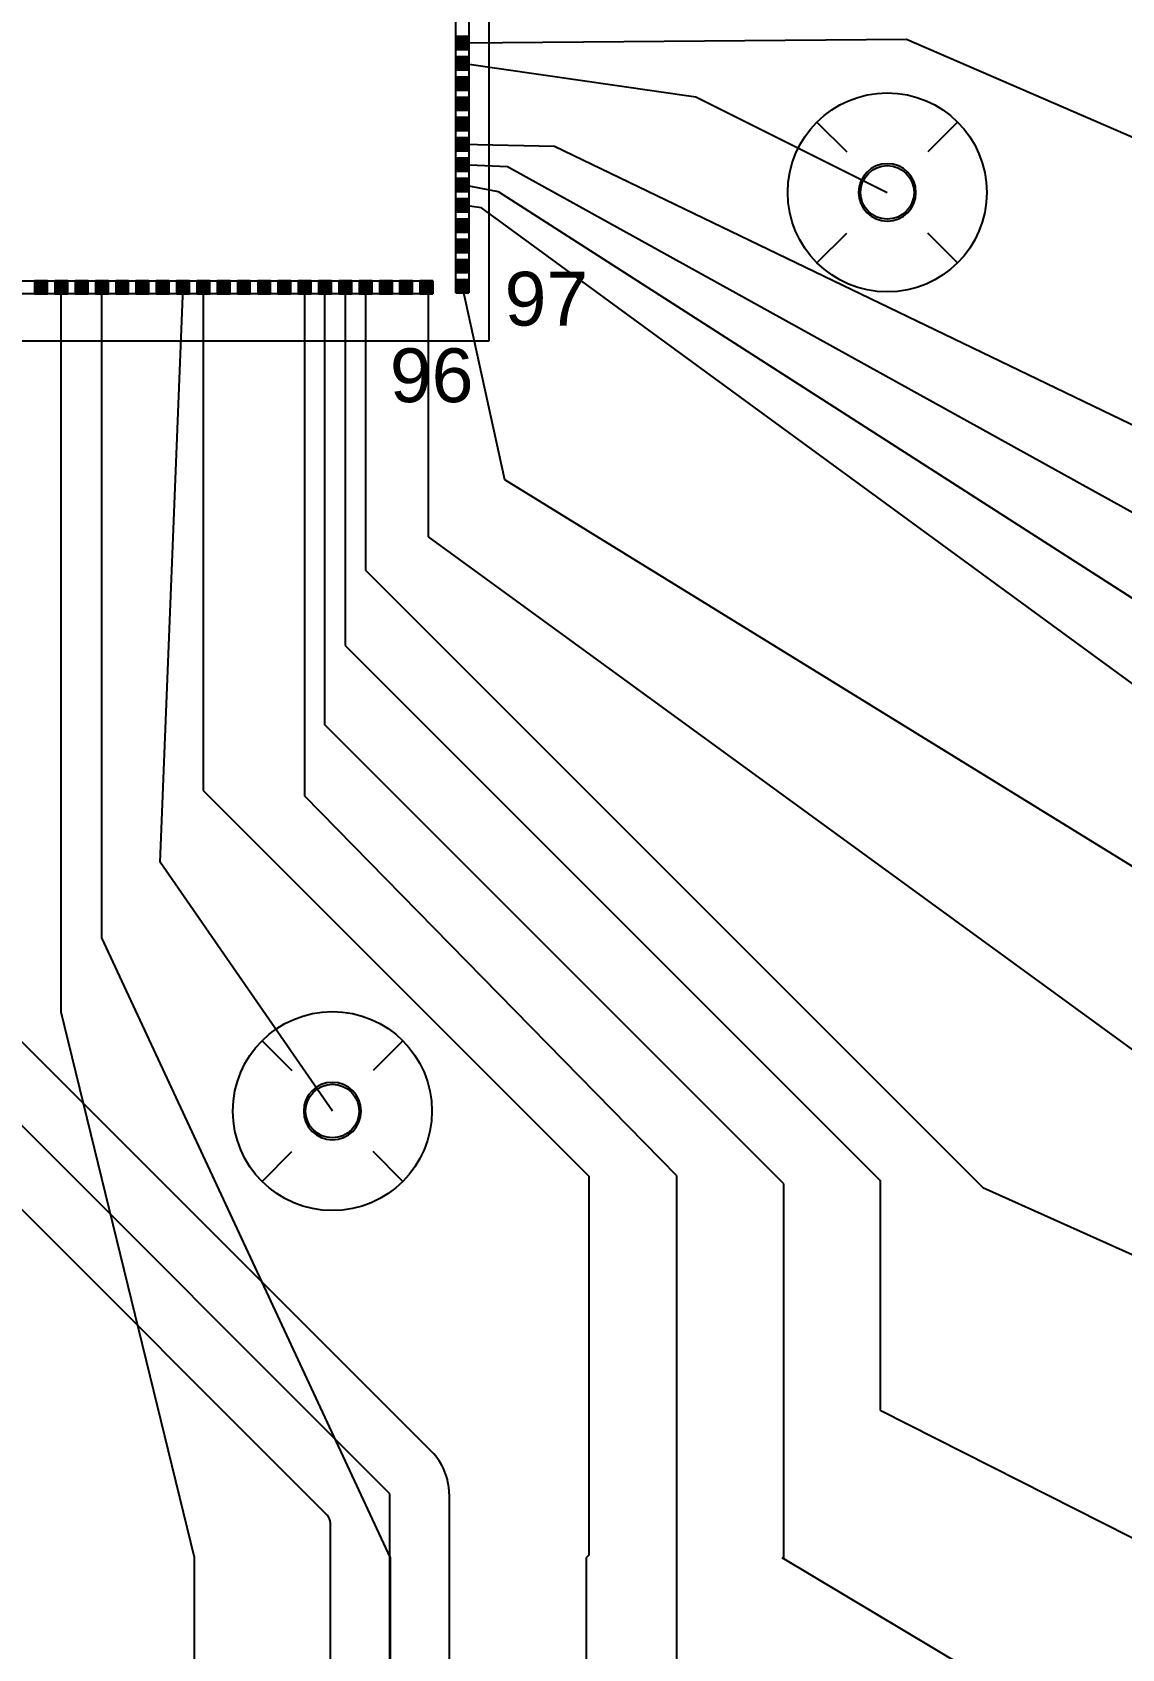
# Model space of a CAD drawing. Header units: inches. Extents: x -0.63 to 3.45, y 0 to 2.67.
# Drawn here: x 1.0216 to 1.3062, y 0.5695 to 0.9918 of the extents above; entities that cross this region are included whole.
import ezdxf

# ---------------------------------------------------------------- set-up
doc = ezdxf.new("R2010")
doc.units = ezdxf.units.IN
doc.header["$MEASUREMENT"] = 0
for name, color, linetype in [('Bottom', 7, 'Continuous'), ('DIE_PAD_Layer_20', 7, 'Continuous'), ('L2_GND', 7, 'Continuous'), ('L5_GND', 7, 'Continuous'), ('Layer_20', 7, 'Continuous'), ('LAYNR4', 7, 'Continuous'), ('LAYNR5', 7, 'Continuous'), ('LAYNR8', 7, 'Continuous'), ('PADLAYER_BOT', 7, 'Continuous'), ('PADLAYER_INNER', 7, 'Continuous'), ('PADLAYER_TOP', 7, 'Continuous'), ('TOOL_TOP', 7, 'Continuous'), ('Trace_Route_Top', 7, 'Continuous')]:
    doc.layers.add(name, color=color, linetype=linetype)

# ---------------------------------------------------------------- blocks, each defined once
blk = doc.blocks.new('SE87')
at = {"layer": 'Trace_Route_Top', "color": 7, "linetype": 'Continuous'}
blk.add_line((1.06626, 0.92518), (1.06626, 0.79374), dxfattribs=at)
blk = doc.blocks.new('SE86')
at = {"layer": 'Trace_Route_Top'}
blk.add_blockref('SE87', (0, 0), dxfattribs=at)
blk = doc.blocks.new('SE89')
at = {"layer": 'Trace_Route_Top', "color": 7, "linetype": 'Continuous'}
for p, q in [((1.06626, 0.79374), (1.167, 0.693)), ((1.167, 0.693), (1.167, 0.59397)), ((1.167, 0.59397), (1.16634, 0.59331))]:
    blk.add_line(p, q, dxfattribs=at)
blk = doc.blocks.new('SE88')
at = {"layer": 'Trace_Route_Top'}
blk.add_blockref('SE89', (0, 0), dxfattribs=at)
blk = doc.blocks.new('SE91')
at = {"layer": 'Trace_Route_Top', "color": 7, "linetype": 'Continuous'}
for p, q in [((1.16634, 0.59331), (1.16634, 0.5)), ((1.16634, 0.5), (1.165, 0.5))]:
    blk.add_line(p, q, dxfattribs=at)
blk = doc.blocks.new('SE90')
at = {"layer": 'Trace_Route_Top'}
blk.add_blockref('SE91', (0, 0), dxfattribs=at)
blk = doc.blocks.new('SE95')
at = {"layer": 'Trace_Route_Top', "color": 7, "linetype": 'Continuous'}
blk.add_line((1.13394, 0.92543), (1.145, 0.875), dxfattribs=at)
blk = doc.blocks.new('SE94')
at = {"layer": 'Trace_Route_Top'}
blk.add_blockref('SE95', (0, 0), dxfattribs=at)
blk = doc.blocks.new('SE97')
at = {"layer": 'Trace_Route_Top', "color": 7, "linetype": 'Continuous'}
blk.add_line((1.145, 0.875), (1.33858, 0.75571), dxfattribs=at)
blk = doc.blocks.new('SE96')
at = {"layer": 'Trace_Route_Top'}
blk.add_blockref('SE97', (0, 0), dxfattribs=at)
blk = doc.blocks.new('SE103')
at = {"layer": 'Trace_Route_Top', "color": 7, "linetype": 'Continuous'}
blk.add_line((1.13394, 0.98904), (1.25, 0.99), dxfattribs=at)
blk = doc.blocks.new('SE102')
at = {"layer": 'Trace_Route_Top'}
blk.add_blockref('SE103', (0, 0), dxfattribs=at)
blk = doc.blocks.new('SE105')
at = {"layer": 'Trace_Route_Top', "color": 7, "linetype": 'Continuous'}
blk.add_line((1.25, 0.99), (1.435, 0.91), dxfattribs=at)
blk = doc.blocks.new('SE104')
at = {"layer": 'Trace_Route_Top'}
blk.add_blockref('SE105', (0, 0), dxfattribs=at)
blk = doc.blocks.new('SE473')
at = {"layer": 'Trace_Route_Top', "color": 7, "linetype": 'Continuous'}
blk.add_line((1.1, 0.71), (1.055, 0.775), dxfattribs=at)
blk = doc.blocks.new('SE472')
at = {"layer": 'Trace_Route_Top'}
blk.add_blockref('SE473', (0, 0), dxfattribs=at)
blk = doc.blocks.new('SE475')
at = {"layer": 'Trace_Route_Top', "color": 7, "linetype": 'Continuous'}
blk.add_line((1.055, 0.775), (1.06096, 0.92518), dxfattribs=at)
blk = doc.blocks.new('SE474')
at = {"layer": 'Trace_Route_Top'}
blk.add_blockref('SE475', (0, 0), dxfattribs=at)
blk = doc.blocks.new('SE505')
at = {"layer": 'Trace_Route_Top', "color": 7, "linetype": 'Continuous'}
blk.add_line((1.13394, 0.98374), (1.195, 0.975), dxfattribs=at)
blk = doc.blocks.new('SE504')
at = {"layer": 'Trace_Route_Top'}
blk.add_blockref('SE505', (0, 0), dxfattribs=at)
blk = doc.blocks.new('SE507')
at = {"layer": 'Trace_Route_Top', "color": 7, "linetype": 'Continuous'}
blk.add_line((1.195, 0.975), (1.245, 0.95), dxfattribs=at)
blk = doc.blocks.new('SE506')
at = {"layer": 'Trace_Route_Top'}
blk.add_blockref('SE507', (0, 0), dxfattribs=at)
blk = doc.blocks.new('SE531')
at = {"layer": 'Trace_Route_Top', "color": 7, "linetype": 'Continuous'}
for p, q in [((1.12457, 0.92518), (1.125, 0.92518)), ((1.125, 0.92518), (1.125, 0.86))]:
    blk.add_line(p, q, dxfattribs=at)
blk = doc.blocks.new('SE530')
at = {"layer": 'Trace_Route_Top'}
blk.add_blockref('SE531', (0, 0), dxfattribs=at)
blk = doc.blocks.new('SE533')
at = {"layer": 'Trace_Route_Top', "color": 7, "linetype": 'Continuous'}
blk.add_line((1.125, 0.86), (1.33858, 0.70453), dxfattribs=at)
blk = doc.blocks.new('SE532')
at = {"layer": 'Trace_Route_Top'}
blk.add_blockref('SE533', (0, 0), dxfattribs=at)
blk = doc.blocks.new('SE557')
at = {"layer": 'Trace_Route_Top', "color": 7, "linetype": 'Continuous'}
for p, q in [((1.11516, 0.45216), (1.11516, 0.59331)), ((1.115, 0.457), (1.11516, 0.45216))]:
    blk.add_line(p, q, dxfattribs=at)
blk = doc.blocks.new('SE556')
at = {"layer": 'Trace_Route_Top'}
blk.add_blockref('SE557', (0, 0), dxfattribs=at)
blk = doc.blocks.new('SE559')
at = {"layer": 'Trace_Route_Top', "color": 7, "linetype": 'Continuous'}
blk.add_line((1.11516, 0.59331), (1.03976, 0.75524), dxfattribs=at)
blk = doc.blocks.new('SE558')
at = {"layer": 'Trace_Route_Top'}
blk.add_blockref('SE559', (0, 0), dxfattribs=at)
blk = doc.blocks.new('SE561')
at = {"layer": 'Trace_Route_Top', "color": 7, "linetype": 'Continuous'}
blk.add_line((1.03976, 0.75524), (1.03976, 0.92518), dxfattribs=at)
blk = doc.blocks.new('SE560')
at = {"layer": 'Trace_Route_Top'}
blk.add_blockref('SE561', (0, 0), dxfattribs=at)
blk = doc.blocks.new('SE563')
at = {"layer": 'Trace_Route_Top', "color": 7, "linetype": 'Continuous'}
for p, q in [((1.06398, 0.45302), (1.06398, 0.59331)), ((1.065, 0.457), (1.06398, 0.45302))]:
    blk.add_line(p, q, dxfattribs=at)
blk = doc.blocks.new('SE562')
at = {"layer": 'Trace_Route_Top'}
blk.add_blockref('SE563', (0, 0), dxfattribs=at)
blk = doc.blocks.new('SE565')
at = {"layer": 'Trace_Route_Top', "color": 7, "linetype": 'Continuous'}
for p, q in [((1.064, 0.59333), (1.02915, 0.73585)), ((1.06398, 0.59331), (1.064, 0.59333))]:
    blk.add_line(p, q, dxfattribs=at)
blk = doc.blocks.new('SE564')
at = {"layer": 'Trace_Route_Top'}
blk.add_blockref('SE565', (0, 0), dxfattribs=at)
blk = doc.blocks.new('SE567')
at = {"layer": 'Trace_Route_Top', "color": 7, "linetype": 'Continuous'}
blk.add_line((1.02915, 0.73585), (1.02915, 0.92518), dxfattribs=at)
blk = doc.blocks.new('SE566')
at = {"layer": 'Trace_Route_Top'}
blk.add_blockref('SE567', (0, 0), dxfattribs=at)
blk = doc.blocks.new('SE581')
at = {"layer": 'Trace_Route_Top', "color": 7, "linetype": 'Continuous'}
blk.add_line((1.19, 0.56408), (1.19, 0.69307), dxfattribs=at)
blk = doc.blocks.new('SE580')
at = {"layer": 'Trace_Route_Top'}
blk.add_blockref('SE581', (0, 0), dxfattribs=at)
blk = doc.blocks.new('SE583')
at = {"layer": 'Trace_Route_Top', "color": 7, "linetype": 'Continuous'}
for p, q in [((1.09276, 0.79224), (1.09276, 0.92518)), ((1.19, 0.69307), (1.09276, 0.79224))]:
    blk.add_line(p, q, dxfattribs=at)
blk = doc.blocks.new('SE582')
at = {"layer": 'Trace_Route_Top'}
blk.add_blockref('SE583', (0, 0), dxfattribs=at)
blk = doc.blocks.new('SE619')
at = {"layer": 'LAYNR4', "color": 7, "linetype": 'Continuous'}
for p, q in [((1.115, 0.61), (0.84, 0.885)), ((1.115, 0.365), (1.115, 0.61))]:
    blk.add_line(p, q, dxfattribs=at)
blk = doc.blocks.new('SE618')
at = {"layer": 'LAYNR4'}
blk.add_blockref('SE619', (0, 0), dxfattribs=at)
blk = doc.blocks.new('SE629')
at = {"layer": 'Trace_Route_Top', "color": 7, "linetype": 'Continuous'}
for p, q in [((1.158, 0.962), (1.13394, 0.96254)), ((1.33858, 0.875), (1.158, 0.962))]:
    blk.add_line(p, q, dxfattribs=at)
blk = doc.blocks.new('SE628')
at = {"layer": 'Trace_Route_Top'}
blk.add_blockref('SE629', (0, 0), dxfattribs=at)
blk = doc.blocks.new('SE635')
at = {"layer": 'Trace_Route_Top', "color": 7, "linetype": 'Continuous'}
for p, q in [((1.14579, 0.95668), (1.13394, 0.95724)), ((1.33858, 0.85), (1.14579, 0.95668))]:
    blk.add_line(p, q, dxfattribs=at)
blk = doc.blocks.new('SE634')
at = {"layer": 'Trace_Route_Top'}
blk.add_blockref('SE635', (0, 0), dxfattribs=at)
blk = doc.blocks.new('SE641')
at = {"layer": 'Trace_Route_Top', "color": 7, "linetype": 'Continuous'}
for p, q in [((1.14339, 0.95019), (1.13394, 0.95194)), ((1.33858, 0.825), (1.14339, 0.95019))]:
    blk.add_line(p, q, dxfattribs=at)
blk = doc.blocks.new('SE640')
at = {"layer": 'Trace_Route_Top'}
blk.add_blockref('SE641', (0, 0), dxfattribs=at)
blk = doc.blocks.new('SE647')
at = {"layer": 'Trace_Route_Top', "color": 7, "linetype": 'Continuous'}
for p, q in [((1.139, 0.946), (1.13394, 0.94663)), ((1.33858, 0.8), (1.139, 0.946))]:
    blk.add_line(p, q, dxfattribs=at)
blk = doc.blocks.new('SE646')
at = {"layer": 'Trace_Route_Top'}
blk.add_blockref('SE647', (0, 0), dxfattribs=at)
blk = doc.blocks.new('SE649')
at = {"layer": 'Trace_Route_Top', "color": 7, "linetype": 'Continuous'}
for p, q in [((1.10867, 0.92518), (1.10867, 0.85133)), ((1.10867, 0.85133), (1.27, 0.69))]:
    blk.add_line(p, q, dxfattribs=at)
blk = doc.blocks.new('SE648')
at = {"layer": 'Trace_Route_Top'}
blk.add_blockref('SE649', (0, 0), dxfattribs=at)
blk = doc.blocks.new('SE651')
at = {"layer": 'Trace_Route_Top', "color": 7, "linetype": 'Continuous'}
blk.add_line((1.27, 0.69), (1.75, 0.475), dxfattribs=at)
blk = doc.blocks.new('SE650')
at = {"layer": 'Trace_Route_Top'}
blk.add_blockref('SE651', (0, 0), dxfattribs=at)
blk = doc.blocks.new('SE655')
at = {"layer": 'Trace_Route_Top', "color": 7, "linetype": 'Continuous'}
for p, q in [((1.10337, 0.92518), (1.10337, 0.83163)), ((1.10337, 0.83163), (1.24311, 0.69189))]:
    blk.add_line(p, q, dxfattribs=at)
blk = doc.blocks.new('SE654')
at = {"layer": 'Trace_Route_Top'}
blk.add_blockref('SE655', (0, 0), dxfattribs=at)
blk = doc.blocks.new('SE657')
at = {"layer": 'Trace_Route_Top', "color": 7, "linetype": 'Continuous'}
blk.add_line((1.24311, 0.69189), (1.24311, 0.63189), dxfattribs=at)
blk = doc.blocks.new('SE656')
at = {"layer": 'Trace_Route_Top'}
blk.add_blockref('SE657', (0, 0), dxfattribs=at)
blk = doc.blocks.new('SE659')
at = {"layer": 'Trace_Route_Top', "color": 7, "linetype": 'Continuous'}
blk.add_line((1.24311, 0.63189), (1.75, 0.375), dxfattribs=at)
blk = doc.blocks.new('SE658')
at = {"layer": 'Trace_Route_Top'}
blk.add_blockref('SE659', (0, 0), dxfattribs=at)
blk = doc.blocks.new('SE665')
at = {"layer": 'Trace_Route_Top', "color": 7, "linetype": 'Continuous'}
blk.add_line((1.75, 0.275), (1.21752, 0.59331), dxfattribs=at)
blk = doc.blocks.new('SE664')
at = {"layer": 'Trace_Route_Top'}
blk.add_blockref('SE665', (0, 0), dxfattribs=at)
blk = doc.blocks.new('SE667')
at = {"layer": 'Trace_Route_Top', "color": 7, "linetype": 'Continuous'}
for p, q in [((1.218, 0.59331), (1.218, 0.691)), ((1.21752, 0.59331), (1.218, 0.59331))]:
    blk.add_line(p, q, dxfattribs=at)
blk = doc.blocks.new('SE666')
at = {"layer": 'Trace_Route_Top'}
blk.add_blockref('SE667', (0, 0), dxfattribs=at)
blk = doc.blocks.new('SE669')
at = {"layer": 'Trace_Route_Top', "color": 7, "linetype": 'Continuous'}
for p, q in [((1.09806, 0.81094), (1.09806, 0.92518)), ((1.218, 0.691), (1.09806, 0.81094))]:
    blk.add_line(p, q, dxfattribs=at)
blk = doc.blocks.new('SE668')
at = {"layer": 'Trace_Route_Top'}
blk.add_blockref('SE669', (0, 0), dxfattribs=at)
blk = doc.blocks.new('SE807')
at = {"layer": 'L2_GND', "color": 7, "linetype": 'Continuous'}
blk.add_line((1.11838, 0.72838), (1.11061, 0.72061), dxfattribs=at)
blk = doc.blocks.new('SE806')
at = {"layer": 'L2_GND'}
blk.add_blockref('SE807', (0, 0), dxfattribs=at)
blk = doc.blocks.new('SE809')
at = {"layer": 'L2_GND', "color": 7, "linetype": 'Continuous'}
blk.add_line((1.08162, 0.72838), (1.08939, 0.72061), dxfattribs=at)
blk = doc.blocks.new('SE808')
at = {"layer": 'L2_GND'}
blk.add_blockref('SE809', (0, 0), dxfattribs=at)
blk = doc.blocks.new('SE811')
at = {"layer": 'L2_GND', "color": 7, "linetype": 'Continuous'}
blk.add_line((1.08162, 0.69162), (1.08939, 0.69939), dxfattribs=at)
blk = doc.blocks.new('SE810')
at = {"layer": 'L2_GND'}
blk.add_blockref('SE811', (0, 0), dxfattribs=at)
blk = doc.blocks.new('SE813')
at = {"layer": 'L2_GND', "color": 7, "linetype": 'Continuous'}
blk.add_line((1.11838, 0.69162), (1.11061, 0.69939), dxfattribs=at)
blk = doc.blocks.new('SE812')
at = {"layer": 'L2_GND'}
blk.add_blockref('SE813', (0, 0), dxfattribs=at)
blk = doc.blocks.new('SE911')
at = {"layer": 'L2_GND', "color": 7, "linetype": 'Continuous'}
blk.add_line((1.26338, 0.96838), (1.25561, 0.96061), dxfattribs=at)
blk = doc.blocks.new('SE910')
at = {"layer": 'L2_GND'}
blk.add_blockref('SE911', (0, 0), dxfattribs=at)
blk = doc.blocks.new('SE913')
at = {"layer": 'L2_GND', "color": 7, "linetype": 'Continuous'}
blk.add_line((1.22662, 0.96838), (1.23439, 0.96061), dxfattribs=at)
blk = doc.blocks.new('SE912')
at = {"layer": 'L2_GND'}
blk.add_blockref('SE913', (0, 0), dxfattribs=at)
blk = doc.blocks.new('SE915')
at = {"layer": 'L2_GND', "color": 7, "linetype": 'Continuous'}
blk.add_line((1.22662, 0.93162), (1.23439, 0.93939), dxfattribs=at)
blk = doc.blocks.new('SE914')
at = {"layer": 'L2_GND'}
blk.add_blockref('SE915', (0, 0), dxfattribs=at)
blk = doc.blocks.new('SE917')
at = {"layer": 'L2_GND', "color": 7, "linetype": 'Continuous'}
blk.add_line((1.26338, 0.93162), (1.25561, 0.93939), dxfattribs=at)
blk = doc.blocks.new('SE916')
at = {"layer": 'L2_GND'}
blk.add_blockref('SE917', (0, 0), dxfattribs=at)
blk = doc.blocks.new('SE1267')
at = {"layer": 'LAYNR4', "color": 7, "linetype": 'Continuous'}
for p, q in [((0.85096, 0.89596), (1.12596, 0.62096)), ((1.09862, 0.60446), (0.83446, 0.86862)), ((1.1305, 0.61), (1.1305, 0.38733)), ((1.0995, 0.38733), (1.0995, 0.60234))]:
    blk.add_line(p, q, dxfattribs=at)
for centre, radius, start, end in [((1.1150000832, 0.6099997243), 0.0154999167723882, 0.0010192874, 45.0009382947), ((1.0964946065, 0.6023351197), 0.0030053974866775, 0.0930400992, 44.9930819009)]:
    blk.add_arc(centre, radius, start, end, dxfattribs=at)
blk = doc.blocks.new('SE1266')
at = {"layer": 'LAYNR4'}
blk.add_blockref('SE1267', (0, 0), dxfattribs=at)
blk = doc.blocks.new('SE1451')
at = {"layer": 'L5_GND', "color": 7, "linetype": 'Continuous'}
blk.add_line((1.11838, 0.72838), (1.11061, 0.72061), dxfattribs=at)
blk = doc.blocks.new('SE1450')
at = {"layer": 'L5_GND'}
blk.add_blockref('SE1451', (0, 0), dxfattribs=at)
blk = doc.blocks.new('SE1453')
at = {"layer": 'L5_GND', "color": 7, "linetype": 'Continuous'}
blk.add_line((1.08162, 0.72838), (1.08939, 0.72061), dxfattribs=at)
blk = doc.blocks.new('SE1452')
at = {"layer": 'L5_GND'}
blk.add_blockref('SE1453', (0, 0), dxfattribs=at)
blk = doc.blocks.new('SE1455')
at = {"layer": 'L5_GND', "color": 7, "linetype": 'Continuous'}
blk.add_line((1.08162, 0.69162), (1.08939, 0.69939), dxfattribs=at)
blk = doc.blocks.new('SE1454')
at = {"layer": 'L5_GND'}
blk.add_blockref('SE1455', (0, 0), dxfattribs=at)
blk = doc.blocks.new('SE1457')
at = {"layer": 'L5_GND', "color": 7, "linetype": 'Continuous'}
blk.add_line((1.11838, 0.69162), (1.11061, 0.69939), dxfattribs=at)
blk = doc.blocks.new('SE1456')
at = {"layer": 'L5_GND'}
blk.add_blockref('SE1457', (0, 0), dxfattribs=at)
blk = doc.blocks.new('SE1555')
at = {"layer": 'L5_GND', "color": 7, "linetype": 'Continuous'}
blk.add_line((1.26338, 0.96838), (1.25561, 0.96061), dxfattribs=at)
blk = doc.blocks.new('SE1554')
at = {"layer": 'L5_GND'}
blk.add_blockref('SE1555', (0, 0), dxfattribs=at)
blk = doc.blocks.new('SE1557')
at = {"layer": 'L5_GND', "color": 7, "linetype": 'Continuous'}
blk.add_line((1.22662, 0.96838), (1.23439, 0.96061), dxfattribs=at)
blk = doc.blocks.new('SE1556')
at = {"layer": 'L5_GND'}
blk.add_blockref('SE1557', (0, 0), dxfattribs=at)
blk = doc.blocks.new('SE1559')
at = {"layer": 'L5_GND', "color": 7, "linetype": 'Continuous'}
blk.add_line((1.22662, 0.93162), (1.23439, 0.93939), dxfattribs=at)
blk = doc.blocks.new('SE1558')
at = {"layer": 'L5_GND'}
blk.add_blockref('SE1559', (0, 0), dxfattribs=at)
blk = doc.blocks.new('SE1561')
at = {"layer": 'L5_GND', "color": 7, "linetype": 'Continuous'}
blk.add_line((1.26338, 0.93162), (1.25561, 0.93939), dxfattribs=at)
blk = doc.blocks.new('SE1560')
at = {"layer": 'L5_GND'}
blk.add_blockref('SE1561', (0, 0), dxfattribs=at)
blk = doc.blocks.new('SE2625')
at = {"layer": 'PADLAYER_TOP', "color": 7, "linetype": 'Continuous'}
for start, end in [(0, 180), (180, 0)]:
    blk.add_arc((1.1, 0.71), 0.0074999999999998, start, end, dxfattribs=at)
blk = doc.blocks.new('SE2624')
at = {"layer": 'PADLAYER_TOP'}
blk.add_blockref('SE2625', (0, 0), dxfattribs=at)
blk = doc.blocks.new('SE2627')
at = {"layer": 'PADLAYER_INNER', "color": 7, "linetype": 'Continuous'}
for start, end in [(0, 180), (180, 0)]:
    blk.add_arc((1.1, 0.71), 0.0074999999999998, start, end, dxfattribs=at)
blk = doc.blocks.new('SE2626')
at = {"layer": 'PADLAYER_INNER'}
blk.add_blockref('SE2627', (0, 0), dxfattribs=at)
blk = doc.blocks.new('SE2629')
at = {"layer": 'PADLAYER_BOT', "color": 7, "linetype": 'Continuous'}
for start, end in [(0, 180), (180, 0)]:
    blk.add_arc((1.1, 0.71), 0.0074999999999998, start, end, dxfattribs=at)
blk = doc.blocks.new('SE2628')
at = {"layer": 'PADLAYER_BOT'}
blk.add_blockref('SE2629', (0, 0), dxfattribs=at)
blk = doc.blocks.new('SE2673')
at = {"layer": 'PADLAYER_TOP', "color": 7, "linetype": 'Continuous'}
for start, end in [(0, 180), (180, 0)]:
    blk.add_arc((1.245, 0.95), 0.0074999999999998, start, end, dxfattribs=at)
blk = doc.blocks.new('SE2672')
at = {"layer": 'PADLAYER_TOP'}
blk.add_blockref('SE2673', (0, 0), dxfattribs=at)
blk = doc.blocks.new('SE2675')
at = {"layer": 'PADLAYER_INNER', "color": 7, "linetype": 'Continuous'}
for start, end in [(0, 180), (180, 0)]:
    blk.add_arc((1.245, 0.95), 0.0074999999999998, start, end, dxfattribs=at)
blk = doc.blocks.new('SE2674')
at = {"layer": 'PADLAYER_INNER'}
blk.add_blockref('SE2675', (0, 0), dxfattribs=at)
blk = doc.blocks.new('SE2677')
at = {"layer": 'PADLAYER_BOT', "color": 7, "linetype": 'Continuous'}
for start, end in [(0, 180), (180, 0)]:
    blk.add_arc((1.245, 0.95), 0.0074999999999998, start, end, dxfattribs=at)
blk = doc.blocks.new('SE2676')
at = {"layer": 'PADLAYER_BOT'}
blk.add_blockref('SE2677', (0, 0), dxfattribs=at)
blk = doc.blocks.new('SE3825')
at = {"layer": 'Layer_20', "color": 7, "linetype": 'Continuous'}
for p, q in [((0.85909, 1.18888), (1.14091, 1.18888)), ((0.85909, 0.91112), (0.85909, 1.18888)), ((1.14091, 1.18888), (1.14091, 0.91112)), ((1.14091, 0.91112), (0.85909, 0.91112))]:
    blk.add_line(p, q, dxfattribs=at)
blk = doc.blocks.new('SE3824')
at = {"layer": 'Layer_20'}
blk.add_blockref('SE3825', (0, 0), dxfattribs=at)
blk = doc.blocks.new('SE3833')
at = {"layer": 'LAYNR8', "color": 7, "linetype": 'Continuous'}
for p, q in [((1.13224, 0.92374), (1.13224, 1.17626)), ((1.13224, 1.17626), (1.13563, 1.17626)), ((1.13563, 1.17626), (1.13563, 0.92374)), ((1.13563, 0.92374), (1.13224, 0.92374))]:
    blk.add_line(p, q, dxfattribs=at)
blk = doc.blocks.new('SE3832')
at = {"layer": 'LAYNR8'}
blk.add_blockref('SE3833', (0, 0), dxfattribs=at)
blk = doc.blocks.new('SE3835')
at = {"layer": 'LAYNR8', "color": 7, "linetype": 'Continuous'}
for p, q in [((0.87374, 0.92349), (0.87374, 0.92688)), ((0.87374, 0.92688), (1.12626, 0.92688)), ((1.12626, 0.92688), (1.12626, 0.92349)), ((1.12626, 0.92349), (0.87374, 0.92349))]:
    blk.add_line(p, q, dxfattribs=at)
blk = doc.blocks.new('SE3834')
at = {"layer": 'LAYNR8'}
blk.add_blockref('SE3835', (0, 0), dxfattribs=at)

msp = doc.modelspace()

# ---------------------------------------------------------------- hatches: boundary and pattern name
at = {"layer": 'DIE_PAD_Layer_20', "linetype": 'Continuous'}
for points in [[(1.13224, 0.9873499999999997), (1.13563, 0.9873499999999997), (1.13563, 0.9907299999999998), (1.13224, 0.9907299999999998)], [(1.13224, 0.9820499999999999), (1.13563, 0.9820499999999999), (1.13563, 0.9854299999999999), (1.13224, 0.9854299999999999)], [(1.13224, 0.9767499999999999), (1.13563, 0.9767499999999999), (1.13563, 0.9801299999999998), (1.13224, 0.9801299999999998)], [(1.13224, 0.9714499999999998), (1.13563, 0.9714499999999998), (1.13563, 0.9748299999999999), (1.13224, 0.9748299999999999)], [(1.13224, 0.9661399999999998), (1.13563, 0.9661399999999998), (1.13563, 0.9695299999999999), (1.13224, 0.9695299999999999)], [(1.13224, 0.9608399999999999), (1.13563, 0.9608399999999999), (1.13563, 0.9642299999999998), (1.13224, 0.9642299999999998)], [(1.13224, 0.9555399999999998), (1.13563, 0.9555399999999998), (1.13563, 0.9589299999999997), (1.13224, 0.9589299999999997)], [(1.13224, 0.9502399999999999), (1.13563, 0.9502399999999999), (1.13563, 0.9536299999999999), (1.13224, 0.9536299999999999)], [(1.13224, 0.9449399999999999), (1.13563, 0.9449399999999999), (1.13563, 0.9483299999999999), (1.13224, 0.9483299999999999)], [(1.13224, 0.9396399999999998), (1.13563, 0.9396399999999998), (1.13563, 0.9430299999999999), (1.13224, 0.9430299999999999)], [(1.13224, 0.9343399999999997), (1.13563, 0.9343399999999997), (1.13563, 0.9377299999999998), (1.13224, 0.9377299999999998)], [(1.13224, 0.9290399999999999), (1.13563, 0.9290399999999999), (1.13563, 0.9324299999999998), (1.13224, 0.9324299999999998)], [(1.02216, 0.9234899999999999), (1.02555, 0.9234899999999999), (1.02555, 0.9268799999999999), (1.02216, 0.9268799999999999)], [(1.02746, 0.9234899999999999), (1.03085, 0.9234899999999999), (1.03085, 0.9268799999999999), (1.02746, 0.9268799999999999)], [(1.03276, 0.9234899999999999), (1.03615, 0.9234899999999999), (1.03615, 0.9268799999999999), (1.03276, 0.9268799999999999)], [(1.03806, 0.9234899999999999), (1.04145, 0.9234899999999999), (1.04145, 0.9268799999999999), (1.03806, 0.9268799999999999)], [(1.04336, 0.9234899999999999), (1.04675, 0.9234899999999999), (1.04675, 0.9268799999999999), (1.04336, 0.9268799999999999)], [(1.04866, 0.9234899999999999), (1.05205, 0.9234899999999999), (1.05205, 0.9268799999999999), (1.04866, 0.9268799999999999)], [(1.05397, 0.9234899999999999), (1.05735, 0.9234899999999999), (1.05735, 0.9268799999999999), (1.05397, 0.9268799999999999)], [(1.05927, 0.9234899999999999), (1.06265, 0.9234899999999999), (1.06265, 0.9268799999999999), (1.05927, 0.9268799999999999)], [(1.06457, 0.9234899999999999), (1.06795, 0.9234899999999999), (1.06795, 0.9268799999999999), (1.06457, 0.9268799999999999)], [(1.06987, 0.9234899999999999), (1.07325, 0.9234899999999999), (1.07325, 0.9268799999999999), (1.06987, 0.9268799999999999)], [(1.07517, 0.9234899999999999), (1.07855, 0.9234899999999999), (1.07855, 0.9268799999999999), (1.07517, 0.9268799999999999)], [(1.08047, 0.9234899999999999), (1.08386, 0.9234899999999999), (1.08386, 0.9268799999999999), (1.08047, 0.9268799999999999)], [(1.08577, 0.9234899999999999), (1.08916, 0.9234899999999999), (1.08916, 0.9268799999999999), (1.08577, 0.9268799999999999)], [(1.09107, 0.9234899999999999), (1.09446, 0.9234899999999999), (1.09446, 0.9268799999999999), (1.09107, 0.9268799999999999)], [(1.09637, 0.9234899999999999), (1.09976, 0.9234899999999999), (1.09976, 0.9268799999999999), (1.09637, 0.9268799999999999)], [(1.10167, 0.9234899999999999), (1.10506, 0.9234899999999999), (1.10506, 0.9268799999999999), (1.10167, 0.9268799999999999)], [(1.10697, 0.9234899999999999), (1.11036, 0.9234899999999999), (1.11036, 0.9268799999999999), (1.10697, 0.9268799999999999)], [(1.11227, 0.9234899999999999), (1.11566, 0.9234899999999999), (1.11566, 0.9268799999999999), (1.11227, 0.9268799999999999)], [(1.11757, 0.9234899999999999), (1.12096, 0.9234899999999999), (1.12096, 0.9268799999999999), (1.11757, 0.9268799999999999)], [(1.12288, 0.9234899999999999), (1.12626, 0.9234899999999999), (1.12626, 0.9268799999999999), (1.12288, 0.9268799999999999)], [(1.13224, 0.9237399999999999), (1.13563, 0.9237399999999999), (1.13563, 0.9271199999999999), (1.13224, 0.9271199999999999)]]:
    msp.add_hatch(color=7, dxfattribs=at).paths.add_polyline_path(points)
at = {"layer": 'PADLAYER_TOP', "linetype": 'Continuous'}
for points in [[(1.13224, 0.9873499999999997), (1.13563, 0.9873499999999997), (1.13563, 0.9907299999999998), (1.13224, 0.9907299999999998)], [(1.13224, 0.9820499999999999), (1.13563, 0.9820499999999999), (1.13563, 0.9854299999999999), (1.13224, 0.9854299999999999)], [(1.13224, 0.9767499999999999), (1.13563, 0.9767499999999999), (1.13563, 0.9801299999999998), (1.13224, 0.9801299999999998)], [(1.13224, 0.9714499999999998), (1.13563, 0.9714499999999998), (1.13563, 0.9748299999999999), (1.13224, 0.9748299999999999)], [(1.13224, 0.9661399999999998), (1.13563, 0.9661399999999998), (1.13563, 0.9695299999999999), (1.13224, 0.9695299999999999)], [(1.13224, 0.9608399999999999), (1.13563, 0.9608399999999999), (1.13563, 0.9642299999999998), (1.13224, 0.9642299999999998)], [(1.13224, 0.9555399999999998), (1.13563, 0.9555399999999998), (1.13563, 0.9589299999999997), (1.13224, 0.9589299999999997)], [(1.13224, 0.9502399999999999), (1.13563, 0.9502399999999999), (1.13563, 0.9536299999999999), (1.13224, 0.9536299999999999)], [(1.13224, 0.9449399999999999), (1.13563, 0.9449399999999999), (1.13563, 0.9483299999999999), (1.13224, 0.9483299999999999)], [(1.13224, 0.9396399999999998), (1.13563, 0.9396399999999998), (1.13563, 0.9430299999999999), (1.13224, 0.9430299999999999)], [(1.13224, 0.9343399999999997), (1.13563, 0.9343399999999997), (1.13563, 0.9377299999999998), (1.13224, 0.9377299999999998)], [(1.13224, 0.9290399999999999), (1.13563, 0.9290399999999999), (1.13563, 0.9324299999999998), (1.13224, 0.9324299999999998)], [(1.02216, 0.9234899999999999), (1.02555, 0.9234899999999999), (1.02555, 0.9268799999999999), (1.02216, 0.9268799999999999)], [(1.02746, 0.9234899999999999), (1.03085, 0.9234899999999999), (1.03085, 0.9268799999999999), (1.02746, 0.9268799999999999)], [(1.03276, 0.9234899999999999), (1.03615, 0.9234899999999999), (1.03615, 0.9268799999999999), (1.03276, 0.9268799999999999)], [(1.03806, 0.9234899999999999), (1.04145, 0.9234899999999999), (1.04145, 0.9268799999999999), (1.03806, 0.9268799999999999)], [(1.04336, 0.9234899999999999), (1.04675, 0.9234899999999999), (1.04675, 0.9268799999999999), (1.04336, 0.9268799999999999)], [(1.04866, 0.9234899999999999), (1.05205, 0.9234899999999999), (1.05205, 0.9268799999999999), (1.04866, 0.9268799999999999)], [(1.05397, 0.9234899999999999), (1.05735, 0.9234899999999999), (1.05735, 0.9268799999999999), (1.05397, 0.9268799999999999)], [(1.05927, 0.9234899999999999), (1.06265, 0.9234899999999999), (1.06265, 0.9268799999999999), (1.05927, 0.9268799999999999)], [(1.06457, 0.9234899999999999), (1.06795, 0.9234899999999999), (1.06795, 0.9268799999999999), (1.06457, 0.9268799999999999)], [(1.06987, 0.9234899999999999), (1.07325, 0.9234899999999999), (1.07325, 0.9268799999999999), (1.06987, 0.9268799999999999)], [(1.07517, 0.9234899999999999), (1.07855, 0.9234899999999999), (1.07855, 0.9268799999999999), (1.07517, 0.9268799999999999)], [(1.08047, 0.9234899999999999), (1.08386, 0.9234899999999999), (1.08386, 0.9268799999999999), (1.08047, 0.9268799999999999)], [(1.08577, 0.9234899999999999), (1.08916, 0.9234899999999999), (1.08916, 0.9268799999999999), (1.08577, 0.9268799999999999)], [(1.09107, 0.9234899999999999), (1.09446, 0.9234899999999999), (1.09446, 0.9268799999999999), (1.09107, 0.9268799999999999)], [(1.09637, 0.9234899999999999), (1.09976, 0.9234899999999999), (1.09976, 0.9268799999999999), (1.09637, 0.9268799999999999)], [(1.10167, 0.9234899999999999), (1.10506, 0.9234899999999999), (1.10506, 0.9268799999999999), (1.10167, 0.9268799999999999)], [(1.10697, 0.9234899999999999), (1.11036, 0.9234899999999999), (1.11036, 0.9268799999999999), (1.10697, 0.9268799999999999)], [(1.11227, 0.9234899999999999), (1.11566, 0.9234899999999999), (1.11566, 0.9268799999999999), (1.11227, 0.9268799999999999)], [(1.11757, 0.9234899999999999), (1.12096, 0.9234899999999999), (1.12096, 0.9268799999999999), (1.11757, 0.9268799999999999)], [(1.12288, 0.9234899999999999), (1.12626, 0.9234899999999999), (1.12626, 0.9268799999999999), (1.12288, 0.9268799999999999)], [(1.13224, 0.9237399999999999), (1.13563, 0.9237399999999999), (1.13563, 0.9271199999999999), (1.13224, 0.9271199999999999)]]:
    msp.add_hatch(color=7, dxfattribs=at).paths.add_polyline_path(points)

# ---------------------------------------------------------------- linework, layer by layer
at = {"layer": 'Bottom', "color": 7, "linetype": 'Continuous'}
for centre in [(1.245, 0.95), (1.1, 0.71)]:
    msp.add_circle(centre, 0.026, dxfattribs=at)
at = {"layer": 'DIE_PAD_Layer_20', "color": 7, "linetype": 'Continuous'}
for p, q in [((1.13563, 0.99073), (1.13224, 0.99073)), ((1.13224, 0.99073), (1.13224, 0.98735)), ((1.13563, 0.98735), (1.13563, 0.99073)), ((1.13224, 0.98735), (1.13563, 0.98735)), ((1.13563, 0.98543), (1.13224, 0.98543)), ((1.13224, 0.98543), (1.13224, 0.98205)), ((1.13563, 0.98205), (1.13563, 0.98543)), ((1.13224, 0.98205), (1.13563, 0.98205)), ((1.13563, 0.98013), (1.13224, 0.98013)), ((1.13224, 0.98013), (1.13224, 0.97675)), ((1.13563, 0.97675), (1.13563, 0.98013)), ((1.13224, 0.97675), (1.13563, 0.97675)), ((1.13563, 0.97483), (1.13224, 0.97483)), ((1.13224, 0.97483), (1.13224, 0.97145)), ((1.13224, 0.97145), (1.13563, 0.97145)), ((1.13563, 0.97145), (1.13563, 0.97483)), ((1.13563, 0.96953), (1.13224, 0.96953)), ((1.13224, 0.96953), (1.13224, 0.96614)), ((1.13563, 0.96614), (1.13563, 0.96953)), ((1.13224, 0.96614), (1.13563, 0.96614)), ((1.13563, 0.96423), (1.13224, 0.96423)), ((1.13224, 0.96423), (1.13224, 0.96084)), ((1.13563, 0.96084), (1.13563, 0.96423)), ((1.13224, 0.96084), (1.13563, 0.96084)), ((1.13563, 0.95893), (1.13224, 0.95893)), ((1.13224, 0.95893), (1.13224, 0.95554)), ((1.13563, 0.95554), (1.13563, 0.95893)), ((1.13224, 0.95554), (1.13563, 0.95554)), ((1.13563, 0.95363), (1.13224, 0.95363)), ((1.13224, 0.95363), (1.13224, 0.95024)), ((1.13224, 0.95024), (1.13563, 0.95024)), ((1.13563, 0.95024), (1.13563, 0.95363)), ((1.13563, 0.94833), (1.13224, 0.94833)), ((1.13224, 0.94833), (1.13224, 0.94494)), ((1.13563, 0.94494), (1.13563, 0.94833)), ((1.13224, 0.94494), (1.13563, 0.94494)), ((1.13563, 0.94303), (1.13224, 0.94303)), ((1.13224, 0.94303), (1.13224, 0.93964)), ((1.13563, 0.93964), (1.13563, 0.94303)), ((1.13224, 0.93964), (1.13563, 0.93964)), ((1.13563, 0.93773), (1.13224, 0.93773)), ((1.13224, 0.93773), (1.13224, 0.93434)), ((1.13563, 0.93434), (1.13563, 0.93773)), ((1.13224, 0.93434), (1.13563, 0.93434)), ((1.13563, 0.93243), (1.13224, 0.93243)), ((1.13224, 0.93243), (1.13224, 0.92904)), ((1.13224, 0.92904), (1.13563, 0.92904)), ((1.13563, 0.92904), (1.13563, 0.93243)), ((1.02555, 0.92688), (1.02216, 0.92688)), ((1.02216, 0.92688), (1.02216, 0.92349)), ((1.02555, 0.92349), (1.02555, 0.92688)), ((1.03085, 0.92688), (1.02746, 0.92688)), ((1.02746, 0.92688), (1.02746, 0.92349)), ((1.03085, 0.92349), (1.03085, 0.92688)), ((1.03615, 0.92688), (1.03276, 0.92688)), ((1.03276, 0.92688), (1.03276, 0.92349)), ((1.03615, 0.92349), (1.03615, 0.92688)), ((1.04145, 0.92688), (1.03806, 0.92688)), ((1.03806, 0.92688), (1.03806, 0.92349)), ((1.04145, 0.92349), (1.04145, 0.92688)), ((1.04675, 0.92688), (1.04336, 0.92688)), ((1.04336, 0.92688), (1.04336, 0.92349)), ((1.04675, 0.92349), (1.04675, 0.92688)), ((1.05205, 0.92688), (1.04866, 0.92688)), ((1.04866, 0.92688), (1.04866, 0.92349)), ((1.05205, 0.92349), (1.05205, 0.92688)), ((1.05735, 0.92688), (1.05397, 0.92688)), ((1.05397, 0.92688), (1.05397, 0.92349)), ((1.05735, 0.92349), (1.05735, 0.92688)), ((1.06265, 0.92688), (1.05927, 0.92688)), ((1.05927, 0.92688), (1.05927, 0.92349)), ((1.06265, 0.92349), (1.06265, 0.92688)), ((1.06795, 0.92688), (1.06457, 0.92688)), ((1.06457, 0.92688), (1.06457, 0.92349)), ((1.06795, 0.92349), (1.06795, 0.92688)), ((1.07325, 0.92688), (1.06987, 0.92688)), ((1.06987, 0.92688), (1.06987, 0.92349)), ((1.07325, 0.92349), (1.07325, 0.92688)), ((1.07855, 0.92688), (1.07517, 0.92688)), ((1.07517, 0.92688), (1.07517, 0.92349)), ((1.07855, 0.92349), (1.07855, 0.92688)), ((1.08386, 0.92688), (1.08047, 0.92688)), ((1.08047, 0.92688), (1.08047, 0.92349)), ((1.08386, 0.92349), (1.08386, 0.92688)), ((1.08916, 0.92688), (1.08577, 0.92688)), ((1.08577, 0.92688), (1.08577, 0.92349)), ((1.08916, 0.92349), (1.08916, 0.92688)), ((1.09446, 0.92688), (1.09107, 0.92688)), ((1.09107, 0.92688), (1.09107, 0.92349)), ((1.09446, 0.92349), (1.09446, 0.92688)), ((1.09976, 0.92688), (1.09637, 0.92688)), ((1.09637, 0.92688), (1.09637, 0.92349)), ((1.09976, 0.92349), (1.09976, 0.92688)), ((1.10506, 0.92688), (1.10167, 0.92688)), ((1.10167, 0.92688), (1.10167, 0.92349)), ((1.10506, 0.92349), (1.10506, 0.92688)), ((1.11036, 0.92688), (1.10697, 0.92688)), ((1.10697, 0.92688), (1.10697, 0.92349)), ((1.11036, 0.92349), (1.11036, 0.92688)), ((1.11566, 0.92688), (1.11227, 0.92688)), ((1.11227, 0.92688), (1.11227, 0.92349)), ((1.11566, 0.92349), (1.11566, 0.92688)), ((1.12096, 0.92688), (1.11757, 0.92688)), ((1.11757, 0.92688), (1.11757, 0.92349)), ((1.12096, 0.92349), (1.12096, 0.92688)), ((1.12626, 0.92688), (1.12288, 0.92688)), ((1.12288, 0.92688), (1.12288, 0.92349)), ((1.12626, 0.92349), (1.12626, 0.92688)), ((1.13563, 0.92712), (1.13224, 0.92712)), ((1.13224, 0.92712), (1.13224, 0.92374)), ((1.13563, 0.92374), (1.13563, 0.92712)), ((1.02216, 0.92349), (1.02555, 0.92349)), ((1.02746, 0.92349), (1.03085, 0.92349)), ((1.03276, 0.92349), (1.03615, 0.92349)), ((1.03806, 0.92349), (1.04145, 0.92349)), ((1.04336, 0.92349), (1.04675, 0.92349)), ((1.04866, 0.92349), (1.05205, 0.92349)), ((1.05397, 0.92349), (1.05735, 0.92349)), ((1.05927, 0.92349), (1.06265, 0.92349)), ((1.06457, 0.92349), (1.06795, 0.92349)), ((1.06987, 0.92349), (1.07325, 0.92349)), ((1.07517, 0.92349), (1.07855, 0.92349)), ((1.08047, 0.92349), (1.08386, 0.92349)), ((1.08577, 0.92349), (1.08916, 0.92349)), ((1.09107, 0.92349), (1.09446, 0.92349)), ((1.09637, 0.92349), (1.09976, 0.92349)), ((1.10167, 0.92349), (1.10506, 0.92349)), ((1.10697, 0.92349), (1.11036, 0.92349)), ((1.11227, 0.92349), (1.11566, 0.92349)), ((1.11757, 0.92349), (1.12096, 0.92349)), ((1.12288, 0.92349), (1.12626, 0.92349)), ((1.13224, 0.92374), (1.13563, 0.92374))]:
    msp.add_line(p, q, dxfattribs=at)
at = {"layer": 'L2_GND', "color": 7, "linetype": 'Continuous'}
for centre in [(1.245, 0.95), (1.1, 0.71)]:
    msp.add_circle(centre, 0.026, dxfattribs=at)
at = {"layer": 'L5_GND', "color": 7, "linetype": 'Continuous'}
for centre in [(1.245, 0.95), (1.1, 0.71)]:
    msp.add_circle(centre, 0.026, dxfattribs=at)
at = {"layer": 'LAYNR4', "color": 7, "linetype": 'Continuous'}
for centre in [(1.245, 0.95), (1.1, 0.71)]:
    msp.add_circle(centre, 0.026, dxfattribs=at)
at = {"layer": 'LAYNR5', "color": 7, "linetype": 'Continuous'}
for centre in [(1.245, 0.95), (1.1, 0.71)]:
    msp.add_circle(centre, 0.026, dxfattribs=at)
at = {"layer": 'PADLAYER_TOP', "color": 7, "linetype": 'Continuous'}
for p, q in [((1.13563, 0.99073), (1.13224, 0.99073)), ((1.13224, 0.99073), (1.13224, 0.98735)), ((1.13563, 0.98735), (1.13563, 0.99073)), ((1.13224, 0.98735), (1.13563, 0.98735)), ((1.13563, 0.98543), (1.13224, 0.98543)), ((1.13224, 0.98543), (1.13224, 0.98205)), ((1.13563, 0.98205), (1.13563, 0.98543)), ((1.13224, 0.98205), (1.13563, 0.98205)), ((1.13563, 0.98013), (1.13224, 0.98013)), ((1.13224, 0.98013), (1.13224, 0.97675)), ((1.13563, 0.97675), (1.13563, 0.98013)), ((1.13224, 0.97675), (1.13563, 0.97675)), ((1.13563, 0.97483), (1.13224, 0.97483)), ((1.13224, 0.97483), (1.13224, 0.97145)), ((1.13224, 0.97145), (1.13563, 0.97145)), ((1.13563, 0.97145), (1.13563, 0.97483)), ((1.13563, 0.96953), (1.13224, 0.96953)), ((1.13224, 0.96953), (1.13224, 0.96614)), ((1.13563, 0.96614), (1.13563, 0.96953)), ((1.13224, 0.96614), (1.13563, 0.96614)), ((1.13563, 0.96423), (1.13224, 0.96423)), ((1.13224, 0.96423), (1.13224, 0.96084)), ((1.13563, 0.96084), (1.13563, 0.96423)), ((1.13224, 0.96084), (1.13563, 0.96084)), ((1.13563, 0.95893), (1.13224, 0.95893)), ((1.13224, 0.95893), (1.13224, 0.95554)), ((1.13563, 0.95554), (1.13563, 0.95893)), ((1.13224, 0.95554), (1.13563, 0.95554)), ((1.13563, 0.95363), (1.13224, 0.95363)), ((1.13224, 0.95363), (1.13224, 0.95024)), ((1.13224, 0.95024), (1.13563, 0.95024)), ((1.13563, 0.95024), (1.13563, 0.95363)), ((1.13563, 0.94833), (1.13224, 0.94833)), ((1.13224, 0.94833), (1.13224, 0.94494)), ((1.13563, 0.94494), (1.13563, 0.94833)), ((1.13224, 0.94494), (1.13563, 0.94494)), ((1.13563, 0.94303), (1.13224, 0.94303)), ((1.13224, 0.94303), (1.13224, 0.93964)), ((1.13563, 0.93964), (1.13563, 0.94303)), ((1.13224, 0.93964), (1.13563, 0.93964)), ((1.13563, 0.93773), (1.13224, 0.93773)), ((1.13224, 0.93773), (1.13224, 0.93434)), ((1.13563, 0.93434), (1.13563, 0.93773)), ((1.13224, 0.93434), (1.13563, 0.93434)), ((1.13563, 0.93243), (1.13224, 0.93243)), ((1.13224, 0.93243), (1.13224, 0.92904)), ((1.13224, 0.92904), (1.13563, 0.92904)), ((1.13563, 0.92904), (1.13563, 0.93243)), ((1.02555, 0.92688), (1.02216, 0.92688)), ((1.02216, 0.92688), (1.02216, 0.92349)), ((1.02555, 0.92349), (1.02555, 0.92688)), ((1.03085, 0.92688), (1.02746, 0.92688)), ((1.02746, 0.92688), (1.02746, 0.92349)), ((1.03085, 0.92349), (1.03085, 0.92688)), ((1.03615, 0.92688), (1.03276, 0.92688)), ((1.03276, 0.92688), (1.03276, 0.92349)), ((1.03615, 0.92349), (1.03615, 0.92688)), ((1.04145, 0.92688), (1.03806, 0.92688)), ((1.03806, 0.92688), (1.03806, 0.92349)), ((1.04145, 0.92349), (1.04145, 0.92688)), ((1.04675, 0.92688), (1.04336, 0.92688)), ((1.04336, 0.92688), (1.04336, 0.92349)), ((1.04675, 0.92349), (1.04675, 0.92688)), ((1.05205, 0.92688), (1.04866, 0.92688)), ((1.04866, 0.92688), (1.04866, 0.92349)), ((1.05205, 0.92349), (1.05205, 0.92688)), ((1.05735, 0.92688), (1.05397, 0.92688)), ((1.05397, 0.92688), (1.05397, 0.92349)), ((1.05735, 0.92349), (1.05735, 0.92688)), ((1.06265, 0.92688), (1.05927, 0.92688)), ((1.05927, 0.92688), (1.05927, 0.92349)), ((1.06265, 0.92349), (1.06265, 0.92688)), ((1.06795, 0.92688), (1.06457, 0.92688)), ((1.06457, 0.92688), (1.06457, 0.92349)), ((1.06795, 0.92349), (1.06795, 0.92688)), ((1.07325, 0.92688), (1.06987, 0.92688)), ((1.06987, 0.92688), (1.06987, 0.92349)), ((1.07325, 0.92349), (1.07325, 0.92688)), ((1.07855, 0.92688), (1.07517, 0.92688)), ((1.07517, 0.92688), (1.07517, 0.92349)), ((1.07855, 0.92349), (1.07855, 0.92688)), ((1.08386, 0.92688), (1.08047, 0.92688)), ((1.08047, 0.92688), (1.08047, 0.92349)), ((1.08386, 0.92349), (1.08386, 0.92688)), ((1.08916, 0.92688), (1.08577, 0.92688)), ((1.08577, 0.92688), (1.08577, 0.92349)), ((1.08916, 0.92349), (1.08916, 0.92688)), ((1.09446, 0.92688), (1.09107, 0.92688)), ((1.09107, 0.92688), (1.09107, 0.92349)), ((1.09446, 0.92349), (1.09446, 0.92688)), ((1.09976, 0.92688), (1.09637, 0.92688)), ((1.09637, 0.92688), (1.09637, 0.92349)), ((1.09976, 0.92349), (1.09976, 0.92688)), ((1.10506, 0.92688), (1.10167, 0.92688)), ((1.10167, 0.92688), (1.10167, 0.92349)), ((1.10506, 0.92349), (1.10506, 0.92688)), ((1.11036, 0.92688), (1.10697, 0.92688)), ((1.10697, 0.92688), (1.10697, 0.92349)), ((1.11036, 0.92349), (1.11036, 0.92688)), ((1.11566, 0.92688), (1.11227, 0.92688)), ((1.11227, 0.92688), (1.11227, 0.92349)), ((1.11566, 0.92349), (1.11566, 0.92688)), ((1.12096, 0.92688), (1.11757, 0.92688)), ((1.11757, 0.92688), (1.11757, 0.92349)), ((1.12096, 0.92349), (1.12096, 0.92688)), ((1.12626, 0.92688), (1.12288, 0.92688)), ((1.12288, 0.92688), (1.12288, 0.92349)), ((1.12626, 0.92349), (1.12626, 0.92688)), ((1.13563, 0.92712), (1.13224, 0.92712)), ((1.13224, 0.92712), (1.13224, 0.92374)), ((1.13563, 0.92374), (1.13563, 0.92712)), ((1.02216, 0.92349), (1.02555, 0.92349)), ((1.02746, 0.92349), (1.03085, 0.92349)), ((1.03276, 0.92349), (1.03615, 0.92349)), ((1.03806, 0.92349), (1.04145, 0.92349)), ((1.04336, 0.92349), (1.04675, 0.92349)), ((1.04866, 0.92349), (1.05205, 0.92349)), ((1.05397, 0.92349), (1.05735, 0.92349)), ((1.05927, 0.92349), (1.06265, 0.92349)), ((1.06457, 0.92349), (1.06795, 0.92349)), ((1.06987, 0.92349), (1.07325, 0.92349)), ((1.07517, 0.92349), (1.07855, 0.92349)), ((1.08047, 0.92349), (1.08386, 0.92349)), ((1.08577, 0.92349), (1.08916, 0.92349)), ((1.09107, 0.92349), (1.09446, 0.92349)), ((1.09637, 0.92349), (1.09976, 0.92349)), ((1.10167, 0.92349), (1.10506, 0.92349)), ((1.10697, 0.92349), (1.11036, 0.92349)), ((1.11227, 0.92349), (1.11566, 0.92349)), ((1.11757, 0.92349), (1.12096, 0.92349)), ((1.12288, 0.92349), (1.12626, 0.92349)), ((1.13224, 0.92374), (1.13563, 0.92374))]:
    msp.add_line(p, q, dxfattribs=at)
at = {"layer": 'TOOL_TOP', "color": 7, "linetype": 'Continuous'}
for centre in [(1.245, 0.95), (1.1, 0.71)]:
    msp.add_circle(centre, 0.0069999999999999, dxfattribs=at)

# ---------------------------------------------------------------- block references
for name in ['SE3824', 'SE3832', 'SE102', 'SE104', 'SE504', 'SE506', 'SE912', 'SE1556', 'SE910', 'SE1554', 'SE628', 'SE634', 'SE2672', 'SE2674', 'SE2676', 'SE640', 'SE646', 'SE914', 'SE1558', 'SE916', 'SE1560', 'SE3834', 'SE566', 'SE560', 'SE474', 'SE86', 'SE582', 'SE668', 'SE654', 'SE648', 'SE530', 'SE94', 'SE1266', 'SE618', 'SE96', 'SE532', 'SE88', 'SE472', 'SE558', 'SE564', 'SE808', 'SE1452', 'SE806', 'SE1450', 'SE2624', 'SE2626', 'SE2628', 'SE810', 'SE1454', 'SE812', 'SE1456', 'SE580', 'SE666', 'SE656', 'SE650', 'SE658', 'SE562', 'SE556', 'SE90', 'SE664']:
    msp.add_blockref(name, (0, 0))

# ---------------------------------------------------------------- texts
at = {"layer": 'Layer_20', "char_height": 0.014061, "width": 0.0220089154, "attachment_point": 7}
for s, insert in [('{\\fArial|b0||i0||c0|p34;\\C7;\\H1.4061e-002;\\W1.;97}', (1.145, 0.9149996063)), ('{\\fArial|b0||i0||c0|p34;\\C7;\\H1.4061e-002;\\W1.;96}', (1.115, 0.8949996063))]:
    msp.add_mtext(s, dxfattribs=dict(at, insert=insert))

doc.saveas('drawing.dxf')
